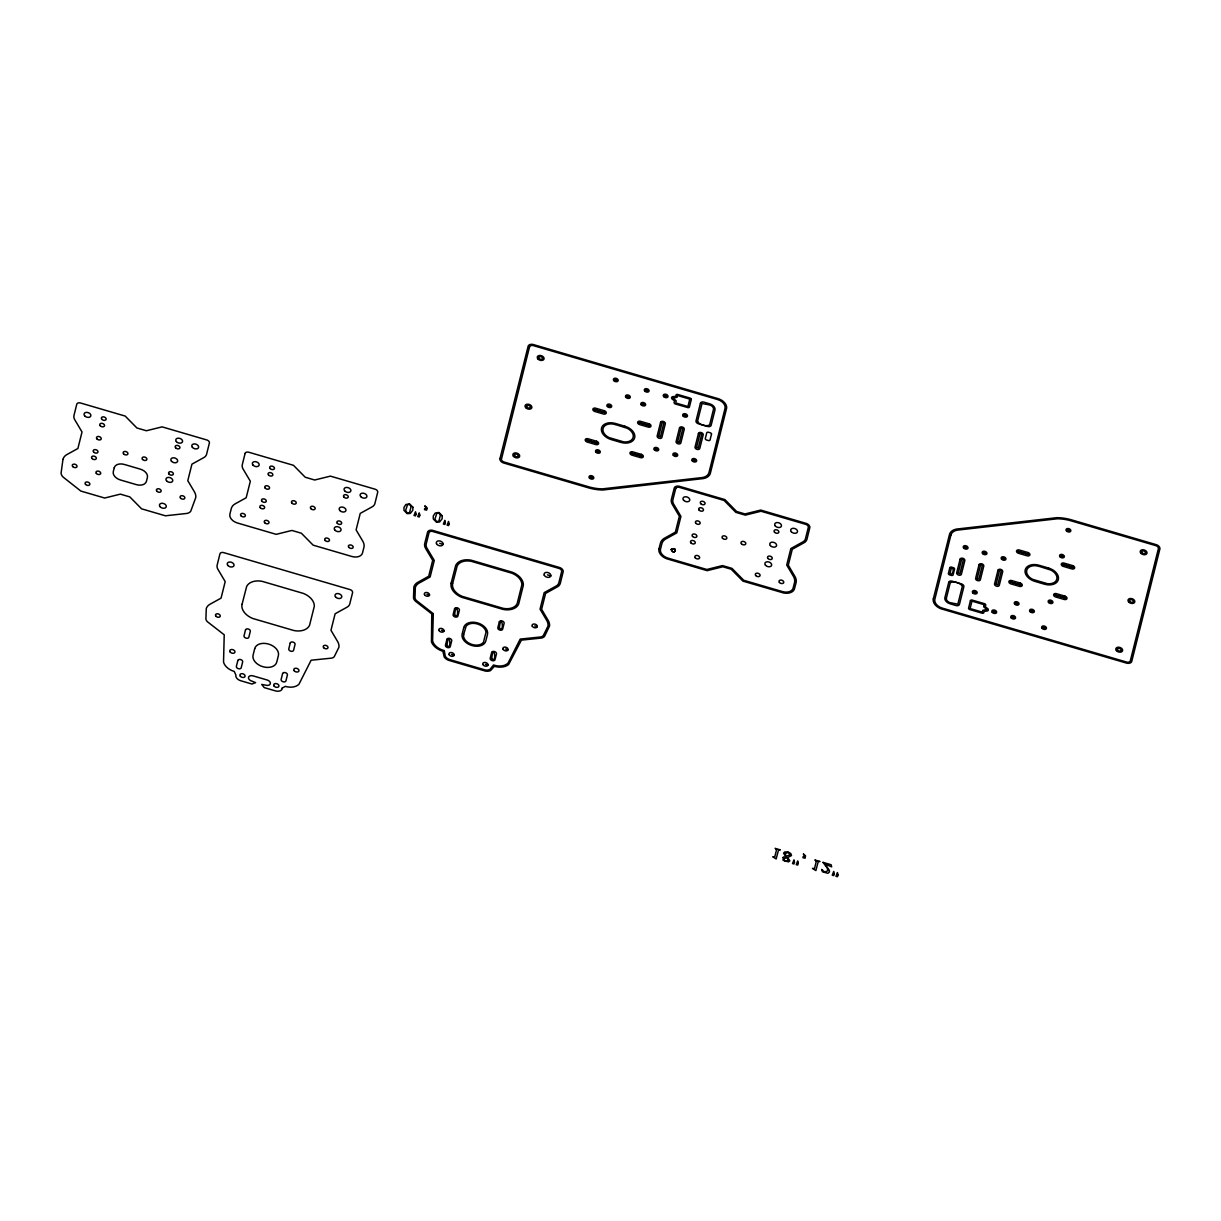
<?xml version="1.0" encoding="UTF-8"?>
<svg xmlns="http://www.w3.org/2000/svg" width="1221" height="1221" viewBox="0 0 1221 1221"><rect width="100%" height="100%" fill="white"/><g stroke="black" fill="none" stroke-linecap="round" stroke-linejoin="round"><path stroke-width="1.5" d="M689.773 399.114L687.911 406.532L675.808 403.006L676.175 400.824L673.107 398.046L677.06 397.313L677.518 395.528L689.758 399.099M951.327 568.192L949.907 573.855C952.533 576.129 955.036 567.582 951.342 568.177M439.697 543.36L443.086 544.352M547.466 574.893L550.839 575.885M426.938 594.383L429.502 595.131M534.691 625.915L537.255 626.663M441.437 630.265L444.017 631.013M505.479 648.992L508.043 649.755M451.572 654.425L454.151 655.189M485.409 664.331L487.973 665.079M282.112 688.186L282.295 688.629A6.074 4.106 18.2 0 1 275.458 690.903L264.255 687.621L261.706 684.432L265.873 685.179A3.953 2.656 18.2 0 0 270.314 683.714A3.953 2.656 18.2 0 0 267.17 680.005L252.961 675.854A3.953 2.656 18.2 0 0 248.535 677.334A3.953 2.656 18.2 0 0 251.663 681.028L255.616 682.646L251.938 684.019L240.72 680.738A6.074 4.106 18.2 0 1 235.882 675.045L234.264 671.443A13.523 9.127 18.2 0 1 223.535 662.057L224.221 634.798L207.585 621.871A5.815 3.922 18.2 0 1 205.906 618.62L206.288 608.516A14.896 10.043 18.2 0 1 210.104 604.181L221.062 598.137L225.198 581.608L218.254 569.902A10.668 7.189 18.2 0 1 217.094 565.369L219.948 553.861A3.327 2.244 18.2 0 1 223.687 552.625L349.939 589.56A3.327 2.244 18.2 0 1 352.579 592.673L349.694 604.166A10.668 7.189 18.2 0 1 346.566 607.447L335.119 613.781L330.967 630.295L337.606 641.498A14.896 10.043 18.2 0 1 338.889 647.328L334.478 656.242A5.815 3.922 18.2 0 1 331.517 658.134L311.126 660.225L299.008 684.157A13.523 9.127 18.2 0 1 285.378 686.4L282.143 688.095M412.851 507.173L412.835 510.164L410.332 513.4L407.219 513.675L403.983 510.393L403.968 507.402L405.876 504.502L409.554 503.876L412.851 507.173M442.155 515.75L442.155 518.742L439.652 521.978L436.523 522.252L433.287 518.971L433.272 515.979L435.195 513.079L438.873 512.454L442.155 515.75M431.761 613.888L431.456 641.956A15.095 10.18 18.2 0 0 441.62 650.839L442.902 651.266L444.2 656.959A7.647 5.159 18.2 0 0 448.595 660.302L485.241 671.031A7.647 5.159 18.2 0 0 490.598 670.527L494.368 666.33L495.68 666.666A15.095 10.18 18.2 0 0 508.608 664.529L521.413 640.125L541.208 638.079A7.433 5.006 18.2 0 0 544.612 636.294L549.542 626.007A16.484 11.111 18.2 0 0 548.672 621.291L541.62 609.279L545.604 593.391L557.997 586.507A12.286 8.288 18.2 0 0 560.256 583.516L563.217 571.535A4.884 3.297 18.2 0 0 559.874 567.597L432.387 530.296A4.884 3.297 18.2 0 0 427.671 531.868L424.649 543.818A12.271 8.272 18.2 0 0 425.686 548.565L432.692 560.347L428.708 576.236L417.017 582.768A16.514 11.126 18.2 0 0 413.858 586.904L413.507 597.924A7.433 5.006 18.2 0 0 415.613 601.327L431.761 613.888M433.287 613.659L432.6 640.918A13.523 9.127 18.2 0 0 443.33 650.305L444.276 650.579L445.238 656.12A6.074 4.106 18.2 0 0 449.801 659.599L484.539 669.764A6.074 4.106 18.2 0 0 490.079 669.245L493.513 664.987L494.444 665.262A13.523 9.127 18.2 0 0 508.089 663.003L520.192 639.087L540.582 636.98A5.815 3.922 18.2 0 0 543.543 635.088L547.954 626.19A14.896 10.043 18.2 0 0 546.687 620.36L540.048 609.157L544.184 592.628L555.647 586.309A10.668 7.189 18.2 0 0 558.775 583.028L561.645 571.535A3.327 2.244 18.2 0 0 559.004 568.421L432.753 531.486A3.327 2.244 18.2 0 0 429.029 532.722L426.16 544.215A10.668 7.189 18.2 0 0 427.335 548.763L434.279 560.47L430.128 576.999L419.169 583.043A14.896 10.043 18.2 0 0 415.354 587.377L414.987 597.466A5.815 3.922 18.2 0 0 416.666 600.717L433.287 613.659M415.995 514.117L415.522 515.903L414.041 515.476L415.522 511.782L415.995 514.117M445.314 522.695L444.826 524.481L443.36 524.053L444.841 520.36L445.314 522.695M794.474 862.194L793.986 863.98L792.521 863.568L794.001 859.859L794.474 862.194M834.187 873.824L833.714 875.61L832.234 875.182L833.714 871.489L834.187 873.824M446.978 645.558C452.289 651.236 448.977 627.899 446.978 645.558M454.624 615.002C460.363 620.589 456.318 597.435 454.624 615.002M463.675 634.386L463.568 636.385A10.76 7.25 18.2 0 0 472.222 644.535A10.76 7.25 18.2 0 0 483.501 642.215L486.034 632.112A10.76 7.25 18.2 0 0 477.38 623.962A10.76 7.25 18.2 0 0 466.101 626.266L463.675 634.386M491.727 658.653C497.466 664.239 493.421 641.086 491.727 658.653M499.374 628.098C505.112 633.668 501.068 610.531 499.374 628.098M586.767 440.14L597.069 443.162L586.767 440.14M590.567 477.136L592.277 477.64L590.567 477.136M594.413 409.584L604.716 412.606L594.413 409.584M597.038 451.266L598.748 451.77L597.038 451.266M608.485 405.586L610.179 406.074L608.485 405.586M614.957 379.716L616.666 380.204L614.957 379.716M627.045 396.428L628.739 396.932L627.045 396.428M631.501 453.235L641.803 456.257L631.501 453.235M639.148 422.68L649.45 425.702L639.148 422.68M642.383 403.968L644.078 404.472L642.444 403.83M645.848 390.14L647.542 390.628L645.848 390.14M655.479 448.916L657.188 449.404L655.479 448.916M658.684 436.34L660.424 436.843L663.781 423.397L663.079 422.497L662.057 422.893L658.684 436.34M664.789 395.68L666.483 396.184L664.789 395.68M674.465 454.471L676.175 454.96L674.465 454.471M671.199 549.572C674.862 556.776 677.899 545.421 671.199 549.572M677.624 441.88L679.364 442.384L682.722 428.937L682.02 428.037L680.997 428.434L677.624 441.88M684.248 415.171L685.958 415.674L684.248 415.171M693.406 460.012L695.115 460.515L693.406 460.012M696.565 447.435L698.305 447.939L701.663 434.493L700.961 433.577L699.938 433.974L696.565 447.435M958.21 573.168L959.935 573.672L963.293 560.225L962.591 559.325L961.568 559.722L958.21 573.168M964.758 547.145L966.467 547.649L964.758 547.145M973.915 591.987L975.61 592.49L973.915 591.987M977.151 578.708L978.876 579.227L982.233 565.766L981.531 564.865L980.509 565.262L977.151 578.708M983.699 552.686L985.408 553.189L983.699 552.686M984.202 604.716L983.699 606.837L986.766 609.462L982.813 610.332L982.356 612.133L970.115 608.562L971.962 601.129L984.202 604.716M993.39 611.477L995.084 611.98L993.39 611.477M996.092 584.264L997.816 584.767L1001.174 571.321L1000.472 570.405L999.45 570.802L996.092 584.264M1002.685 558.241L1004.395 558.745L1002.685 558.241M1010.423 581.959L1020.725 584.981L1010.423 581.959M1012.331 617.017L1014.025 617.521L1012.331 617.017M1018.07 551.404L1028.372 554.41L1018.07 551.404M1015.796 603.189L1017.49 603.693L1015.796 603.189M1031.135 610.729L1032.829 611.217L1031.135 610.729M1043.207 627.441L1044.917 627.945L1043.207 627.441M1049.678 601.571L1051.388 602.075L1049.678 601.571M1055.158 595.054L1065.46 598.061L1055.158 595.054M1061.125 555.891L1062.819 556.379L1061.125 555.891M1062.804 564.499L1073.106 567.506L1062.804 564.499M1067.597 530.021L1069.306 530.509L1067.597 530.021M419.795 515.216L419.246 517.002L417.765 516.575L419.246 512.866L419.795 515.216M449.114 523.794L448.565 525.579L447.084 525.152L448.55 521.443L449.114 523.794M798.275 863.293L797.725 865.078L796.245 864.651L797.71 860.942L798.275 863.293M837.988 874.923L837.438 876.709L835.958 876.281L837.438 872.572L837.988 874.923M411.141 506.379L409.615 512.423L407.326 513.217L405.647 510.332L407.493 504.853L409.478 504.319L411.141 506.379M440.46 514.957L438.919 521.001L436.63 521.794L434.966 518.91L436.813 513.431L438.797 512.896L440.46 514.957M776.617 849.48L774.77 856.898L772.756 856.776L776.159 858.973L778.494 850.06L780.311 849.877L775.121 848.351L776.617 849.48M816.345 861.11L814.499 868.528L812.469 868.39L815.887 870.588L818.223 861.69L820.024 861.492L814.85 859.981L816.345 861.11M62.958 459.386L61.065 473.26A8.959 6.044 18.2 0 0 63.141 477.106L80.83 491.056L104.67 498.031L120.345 494.139L129.823 496.901L141.575 508.821L165.4 515.796L187.164 513.4A8.959 6.044 18.2 0 0 190.751 511.202L195.711 497.695A14.896 10.043 18.2 0 0 194.429 491.865L187.79 480.677L191.941 464.148L203.388 457.829A10.668 7.189 18.2 0 0 206.517 454.548L209.386 443.04A3.327 2.244 18.2 0 0 206.746 439.942L162.088 426.877L146.383 430.754L136.905 427.976L125.183 416.071L80.494 402.991A3.327 2.244 18.2 0 0 76.77 404.243L73.993 415.354A10.668 7.189 18.2 0 0 75.076 420.283L82.021 431.99L77.885 448.504L66.926 454.563A14.896 10.043 18.2 0 0 62.958 459.386M242.063 604.303L241.865 605.57A16.056 10.836 18.2 0 0 252.869 618.513L294.002 630.555A16.056 10.836 18.2 0 0 309.524 625.381L314.301 606.333A16.056 10.836 18.2 0 0 303.296 593.391L262.164 581.349A16.056 10.836 18.2 0 0 246.627 586.538L242.063 604.303M451.129 583.165L450.946 584.432A16.056 10.836 18.2 0 0 461.935 597.374L503.067 609.416A16.056 10.836 18.2 0 0 518.604 604.227L523.366 585.195A16.056 10.836 18.2 0 0 512.377 572.252L471.23 560.21A16.056 10.836 18.2 0 0 455.708 565.399L451.129 583.165M452.64 583.562L452.472 584.737A14.499 9.768 18.2 0 0 462.393 596.413L503.128 608.333A14.499 9.768 18.2 0 0 517.139 603.662L521.84 584.89A14.499 9.768 18.2 0 0 511.92 573.214L471.184 561.294A14.499 9.768 18.2 0 0 457.173 565.964L452.64 583.562M499.984 458.531L499.923 458.928A4.884 3.297 18.2 0 0 503.266 462.881L588.522 487.851A37.271 25.137 18.2 0 0 602.945 489.987L703.449 478.571A13.431 9.066 18.2 0 0 710.24 473.748L726.678 407.89A11.111 7.494 18.2 0 0 719.062 398.931L532.921 344.429A4.884 3.297 18.2 0 0 528.189 346.001L499.984 458.531M658.989 548.84L658.852 549.786A11.05 7.463 18.2 0 0 666.422 558.684L707.112 570.665L722.801 566.773L731.165 569.215L742.933 581.135L783.623 592.979A11.05 7.463 18.2 0 0 794.306 589.422L796.138 582.478A16.514 11.126 18.2 0 0 795.344 577.182L788.293 565.17L792.276 549.297L804.67 542.399A12.286 8.288 18.2 0 0 806.928 539.407L809.874 527.441A4.884 3.297 18.2 0 0 806.532 523.504L760.714 510.073L745.008 513.949L736.629 511.492L724.892 499.587L679.044 486.202A4.884 3.297 18.2 0 0 674.328 487.774L671.397 499.297A12.225 8.242 18.2 0 0 672.359 504.456L679.364 516.254L675.381 532.127L663.69 538.659A16.453 11.096 18.2 0 0 660.378 543.314L658.989 548.84M697.527 421.306C698.717 424.633 706.974 427.121 709.645 424.847L713.537 409.111A4.991 3.373 18.2 0 0 710.118 405.082L702.044 403.479L697.527 421.306M933.332 598.824L933.195 599.77A11.111 7.494 18.2 0 0 940.796 608.73L1126.952 663.232A4.884 3.297 18.2 0 0 1131.684 661.66L1159.95 548.717A4.884 3.297 18.2 0 0 1156.608 544.78L1071.351 519.81A37.271 25.137 18.2 0 0 1056.913 517.673L956.425 529.09A13.431 9.066 18.2 0 0 949.633 533.913L933.332 598.824M946.412 598.076L946.336 598.549A4.991 3.373 18.2 0 0 949.755 602.579L957.829 604.181L962.346 586.355C961.141 583.104 952.899 580.509 950.228 582.814L946.412 598.076M245.07 453.495L242.307 464.606A10.668 7.189 18.2 0 0 243.391 469.536L250.336 481.242L246.184 497.756L235.226 503.815A14.896 10.043 18.2 0 0 231.273 508.638L229.899 514.117A9.493 6.395 18.2 0 0 237.439 523L276.205 534.34L291.895 530.448L301.373 533.226L313.125 545.146L351.862 556.486A9.493 6.395 18.2 0 0 362.515 552.93L364.011 546.947A14.896 10.043 18.2 0 0 362.744 541.117L356.105 529.929L360.241 513.4L371.703 507.081A10.668 7.189 18.2 0 0 374.832 503.8L377.701 492.292A3.327 2.244 18.2 0 0 375.061 489.194L330.403 476.129L314.682 480.006L305.219 477.228L293.483 465.323L248.809 452.243A3.327 2.244 18.2 0 0 245.07 453.495M691.3 399.435L689.438 406.944A1.648 1.114 18.2 0 1 688.003 407.646L675.457 404.014A1.648 1.114 18.2 0 1 674.145 402.472L674.541 400.87L672.008 398.946A2.473 1.664 18.2 0 1 672.573 396.657L675.686 396.382L676.037 394.978A1.648 1.114 18.2 0 1 677.624 394.444L690.17 398.107A1.648 1.114 18.2 0 1 691.3 399.435M675.686 488.614L672.908 499.725A10.668 7.189 18.2 0 0 673.992 504.67L680.936 516.376L676.8 532.89L665.842 538.934A14.896 10.043 18.2 0 0 661.874 543.772L660.5 549.252A9.493 6.395 18.2 0 0 668.055 558.134L706.822 569.474L722.511 565.582L731.974 568.36L743.726 580.28L782.478 591.605A9.493 6.395 18.2 0 0 793.131 588.064L794.627 582.081A14.896 10.043 18.2 0 0 793.345 576.251L786.706 565.048L790.857 548.534L802.304 542.216A10.668 7.189 18.2 0 0 805.433 538.919L808.302 527.426A3.327 2.244 18.2 0 0 805.662 524.328L761.004 511.248L745.298 515.14L735.82 512.362L724.099 500.457L679.41 487.377A3.327 2.244 18.2 0 0 675.686 488.614M970.42 600.717L968.558 608.211A1.648 1.114 18.2 0 0 969.688 609.538L982.233 613.217A1.648 1.114 18.2 0 0 983.836 612.683L984.187 611.278L987.301 611.004A2.473 1.664 18.2 0 0 987.865 608.714L985.316 606.791L985.729 605.189A1.648 1.114 18.2 0 0 984.416 603.647L971.855 600.015A1.648 1.114 18.2 0 0 970.42 600.717M114.24 467.78L113.294 471.596A8.929 6.029 18.2 0 0 120.391 479.96L136.401 484.645A8.929 6.029 18.2 0 0 146.428 481.303L147.39 477.487A8.929 6.029 18.2 0 0 140.278 469.123L124.283 464.438A8.929 6.029 18.2 0 0 114.24 467.78M237.851 660.515L236.386 666.33A2.503 1.694 18.2 0 0 238.385 668.681A2.503 1.694 18.2 0 0 241.209 667.734L242.658 661.919A2.503 1.694 18.2 0 0 240.659 659.569A2.503 1.694 18.2 0 0 237.851 660.515M245.497 629.944L244.032 635.775A2.503 1.694 18.2 0 0 246.031 638.125A2.503 1.694 18.2 0 0 248.855 637.179L250.305 631.364A2.503 1.694 18.2 0 0 248.306 629.013A2.503 1.694 18.2 0 0 245.497 629.944M254.701 648.687L253.083 655.158A12.347 8.318 18.2 0 0 262.897 666.712A12.347 8.318 18.2 0 0 276.755 662.087L278.373 655.616A12.347 8.318 18.2 0 0 268.559 644.062A12.347 8.318 18.2 0 0 254.701 648.687M282.585 673.595L281.135 679.425A2.503 1.694 18.2 0 0 283.119 681.761A2.503 1.694 18.2 0 0 285.943 680.83L287.393 675.015A2.503 1.694 18.2 0 0 285.409 672.664A2.503 1.694 18.2 0 0 282.585 673.595M290.232 643.04L288.782 648.87A2.503 1.694 18.2 0 0 290.766 651.205A2.503 1.694 18.2 0 0 293.589 650.274L295.039 644.444A2.503 1.694 18.2 0 0 293.055 642.109A2.503 1.694 18.2 0 0 290.232 643.04M424.984 506.028L426.663 508.76L424.694 508.485L424.496 509.645L426.663 510.119L427.045 507.661L424.984 506.028M446.917 639.361L445.467 645.192A2.503 1.694 18.2 0 0 447.451 647.542A2.503 1.694 18.2 0 0 450.274 646.596L451.724 640.781A2.503 1.694 18.2 0 0 449.74 638.43A2.503 1.694 18.2 0 0 446.917 639.361M454.563 608.806L453.113 614.636A2.503 1.694 18.2 0 0 455.112 616.971A2.503 1.694 18.2 0 0 457.921 616.04L459.386 610.225A2.503 1.694 18.2 0 0 457.387 607.875A2.503 1.694 18.2 0 0 454.563 608.806M529.548 346.84L501.495 458.943A3.327 2.244 18.2 0 0 504.136 462.057L588.751 486.813A35.592 23.993 18.2 0 0 602.518 488.858L701.877 477.609A11.874 7.998 18.2 0 0 708.974 472.573L725.03 408.425A9.539 6.441 18.2 0 0 717.429 399.496L533.272 345.604A3.327 2.244 18.2 0 0 529.548 346.84M463.766 627.548L462.149 634.02A12.347 8.318 18.2 0 0 471.962 645.558A12.347 8.318 18.2 0 0 485.836 640.949L487.454 634.477A12.347 8.318 18.2 0 0 477.64 622.924A12.347 8.318 18.2 0 0 463.766 627.548M491.666 652.457L490.201 658.287A2.503 1.694 18.2 0 0 492.2 660.622A2.503 1.694 18.2 0 0 495.009 659.691L496.474 653.861A2.503 1.694 18.2 0 0 494.474 651.526A2.503 1.694 18.2 0 0 491.666 652.457M499.313 621.901L497.847 627.716A2.503 1.694 18.2 0 0 499.847 630.067A2.503 1.694 18.2 0 0 502.655 629.136L504.12 623.305A2.503 1.694 18.2 0 0 502.121 620.97A2.503 1.694 18.2 0 0 499.313 621.901M660.576 422.39L657.173 435.973A2.473 1.664 18.2 0 0 659.126 438.278A2.473 1.664 18.2 0 0 661.904 437.362L665.308 423.779A2.473 1.664 18.2 0 0 663.339 421.459A2.473 1.664 18.2 0 0 660.576 422.39M679.517 427.93L676.113 441.514A2.473 1.664 18.2 0 0 678.067 443.818A2.473 1.664 18.2 0 0 680.845 442.902L684.248 429.319A2.473 1.664 18.2 0 0 682.28 426.999A2.473 1.664 18.2 0 0 679.517 427.93M700.411 403.281L696.016 420.894A3.098 2.091 18.2 0 0 698.473 423.794L707.661 426.48A3.098 2.091 18.2 0 0 711.141 425.32L714.972 409.981A6.563 4.426 18.2 0 0 709.752 403.846L703.891 402.121A3.098 2.091 18.2 0 0 700.411 403.281M698.443 433.47L695.054 447.054A2.473 1.664 18.2 0 0 697.008 449.359A2.473 1.664 18.2 0 0 699.786 448.443L703.189 434.859A2.473 1.664 18.2 0 0 701.22 432.555A2.473 1.664 18.2 0 0 698.443 433.47M671.291 549.374C673.931 556.654 678.617 545.97 671.291 549.374M711.507 434.127L710.027 440.018A1.648 1.114 18.2 0 1 708.439 440.552L706.638 440.033A1.648 1.114 18.2 0 1 705.326 438.492L706.776 432.753A1.648 1.114 18.2 0 1 708.363 432.219L710.378 432.814A1.648 1.114 18.2 0 1 711.507 434.127M803.464 854.105L805.143 856.837L803.159 856.562L802.96 857.737L805.127 858.195L805.524 855.753L803.464 854.105M823.015 862.362L827.09 867.749L827.899 870.771L824.663 872.023L821.672 869.428L822.481 871.779L827.93 873.32L829.486 871.916L829.349 870.344L824.923 864.056L831.654 866.849L831.15 864.743L823.015 862.362M950.9 535.088L934.843 599.236A9.539 6.441 18.2 0 0 942.429 608.165L1126.586 662.057A3.327 2.244 18.2 0 0 1130.325 660.805L1158.378 548.717A3.327 2.244 18.2 0 0 1155.738 545.604L1071.122 520.848A35.592 23.993 18.2 0 0 1057.355 518.788L957.997 530.051A11.874 7.998 18.2 0 0 950.9 535.088M949.846 567.643L948.366 573.519A1.648 1.114 18.2 0 0 949.495 574.847L951.51 575.442A1.648 1.114 18.2 0 0 953.097 574.908L954.547 569.169A1.648 1.114 18.2 0 0 953.235 567.628L951.434 567.109A1.648 1.114 18.2 0 0 949.846 567.643M948.732 582.341L944.886 597.68A6.563 4.426 18.2 0 0 950.121 603.815L955.967 605.524A3.098 2.091 18.2 0 0 959.447 604.364L963.857 586.767A3.098 2.091 18.2 0 0 961.4 583.867L952.212 581.181A3.098 2.091 18.2 0 0 948.732 582.341M960.088 559.218L956.684 572.802A2.473 1.664 18.2 0 0 958.653 575.106A2.473 1.664 18.2 0 0 961.415 574.191L964.819 560.607A2.473 1.664 18.2 0 0 962.85 558.287A2.473 1.664 18.2 0 0 960.088 559.218M979.028 564.758L975.625 578.342A2.473 1.664 18.2 0 0 977.594 580.647A2.473 1.664 18.2 0 0 980.356 579.731L983.76 566.147A2.473 1.664 18.2 0 0 981.791 563.827A2.473 1.664 18.2 0 0 979.028 564.758M997.969 570.299L994.566 583.882A2.473 1.664 18.2 0 0 996.534 586.187A2.473 1.664 18.2 0 0 999.297 585.271L1002.7 571.687A2.473 1.664 18.2 0 0 1000.732 569.383A2.473 1.664 18.2 0 0 997.969 570.299M784.218 858.653L784.187 860.439L785.775 861.354L788.4 860.454L787.072 857.737L784.218 858.653M783.18 857.371L783.058 860.271L788.491 861.904L789.85 860.805L787.606 857.6L791.498 855.539L790.811 853.525L788.079 851.968L784.813 851.907L783.577 853.128L785.652 856.532L783.18 857.371M790.216 854.547L786.202 856.394L785.118 853.616L788.156 852.395L790.216 854.547M615.231 424.511L612.393 423.946A10.76 7.25 18.2 0 0 603.037 428.525A10.76 7.25 18.2 0 0 608.989 437.576L623.794 441.91A10.76 7.25 18.2 0 0 633.15 437.332A10.76 7.25 18.2 0 0 627.212 428.281L615.231 424.511M1038.903 566.315L1036.064 565.75A10.76 7.25 18.2 0 0 1026.724 570.329A10.76 7.25 18.2 0 0 1032.661 579.365L1047.481 583.699A10.76 7.25 18.2 0 0 1056.837 579.136A10.76 7.25 18.2 0 0 1050.884 570.085L1038.903 566.315M604.227 410.699L595.711 408.211A2.503 1.694 18.2 0 0 592.887 409.142A2.503 1.694 18.2 0 0 594.886 411.492L603.403 413.995A2.503 1.694 18.2 0 0 606.226 413.049A2.503 1.694 18.2 0 0 604.227 410.699M648.977 423.794L640.445 421.306A2.503 1.694 18.2 0 0 637.637 422.237A2.503 1.694 18.2 0 0 639.621 424.587L648.153 427.075A2.503 1.694 18.2 0 0 650.961 426.144A2.503 1.694 18.2 0 0 648.977 423.794M624.862 426.221L615.384 423.458A12.347 8.318 18.2 0 0 601.526 428.083A12.347 8.318 18.2 0 0 611.339 439.621L620.802 442.399A12.347 8.318 18.2 0 0 634.676 437.774A12.347 8.318 18.2 0 0 624.862 426.221M1027.884 552.518L1019.367 550.015A2.503 1.694 18.2 0 0 1016.544 550.961A2.503 1.694 18.2 0 0 1018.543 553.311L1027.075 555.799A2.503 1.694 18.2 0 0 1029.883 554.868A2.503 1.694 18.2 0 0 1027.884 552.518M1072.633 565.613L1064.102 563.11A2.503 1.694 18.2 0 0 1061.293 564.056A2.503 1.694 18.2 0 0 1063.293 566.391L1071.809 568.894A2.503 1.694 18.2 0 0 1074.633 567.948A2.503 1.694 18.2 0 0 1072.633 565.613M1048.534 568.024L1039.056 565.262A12.347 8.318 18.2 0 0 1025.197 569.886A12.347 8.318 18.2 0 0 1035.011 581.425L1044.489 584.203A12.347 8.318 18.2 0 0 1058.348 579.578A12.347 8.318 18.2 0 0 1048.534 568.024M596.581 441.254L588.064 438.766A2.503 1.694 18.2 0 0 585.241 439.697A2.503 1.694 18.2 0 0 587.24 442.048L595.756 444.551A2.503 1.694 18.2 0 0 598.58 443.605A2.503 1.694 18.2 0 0 596.581 441.254M641.33 454.349L632.799 451.862A2.503 1.694 18.2 0 0 629.99 452.793A2.503 1.694 18.2 0 0 631.974 455.143L640.506 457.631A2.503 1.694 18.2 0 0 643.314 456.7A2.503 1.694 18.2 0 0 641.33 454.349M1020.237 583.073L1011.721 580.57A2.503 1.694 18.2 0 0 1008.897 581.517A2.503 1.694 18.2 0 0 1010.896 583.867L1019.413 586.355A2.503 1.694 18.2 0 0 1022.236 585.424A2.503 1.694 18.2 0 0 1020.237 583.073M1064.987 596.169L1056.455 593.665A2.503 1.694 18.2 0 0 1053.647 594.612A2.503 1.694 18.2 0 0 1055.631 596.962L1064.163 599.45A2.503 1.694 18.2 0 0 1066.971 598.504A2.503 1.694 18.2 0 0 1064.987 596.169M160.073 506.7A3.526 2.381 18.2 0 0 165.995 507.31A3.526 2.381 18.2 0 0 162.561 503.281A3.526 2.381 18.2 0 0 160.073 506.7M169.017 474.084A2.473 1.664 18.2 0 0 173.153 474.511A2.473 1.664 18.2 0 0 170.757 471.688A2.473 1.664 18.2 0 0 169.017 474.084M100.198 425.732A2.473 1.664 18.2 0 0 104.35 426.16A2.473 1.664 18.2 0 0 101.938 423.336A2.473 1.664 18.2 0 0 100.198 425.732M84.646 415.812A3.526 2.381 18.2 0 0 90.568 416.437A3.526 2.381 18.2 0 0 87.134 412.393A3.526 2.381 18.2 0 0 84.646 415.812M192.399 447.344A3.526 2.381 18.2 0 0 198.321 447.97A3.526 2.381 18.2 0 0 194.887 443.925A3.526 2.381 18.2 0 0 192.399 447.344M101.801 419.261A2.473 1.664 18.2 0 0 105.952 419.688A2.473 1.664 18.2 0 0 103.541 416.865A2.473 1.664 18.2 0 0 101.801 419.261M176.373 441.605A3.526 2.381 18.2 0 0 182.28 442.231A3.526 2.381 18.2 0 0 178.846 438.186A3.526 2.381 18.2 0 0 176.373 441.605M175.595 447.786A2.473 1.664 18.2 0 0 179.731 448.229A2.473 1.664 18.2 0 0 177.335 445.406A2.473 1.664 18.2 0 0 175.595 447.786M72.695 466.544A2.473 1.664 18.2 0 0 76.831 466.971A2.473 1.664 18.2 0 0 74.435 464.148A2.473 1.664 18.2 0 0 72.695 466.544M156.822 491.163A2.473 1.664 18.2 0 0 160.974 491.59A2.473 1.664 18.2 0 0 158.562 488.766A2.473 1.664 18.2 0 0 156.822 491.163M96.902 438.873A2.473 1.664 18.2 0 0 101.038 439.301A2.473 1.664 18.2 0 0 98.642 436.477A2.473 1.664 18.2 0 0 96.902 438.873M93.62 452.014A2.473 1.664 18.2 0 0 97.772 452.457A2.473 1.664 18.2 0 0 95.36 449.618A2.473 1.664 18.2 0 0 93.62 452.014M180.51 498.092A2.473 1.664 18.2 0 0 184.646 498.519A2.473 1.664 18.2 0 0 182.234 495.695A2.473 1.664 18.2 0 0 180.51 498.092M171.459 461.217A3.526 2.381 18.2 0 0 177.381 461.828A3.526 2.381 18.2 0 0 173.947 457.799A3.526 2.381 18.2 0 0 171.459 461.217M123.58 453.846A2.473 1.664 18.2 0 0 127.732 454.273A2.473 1.664 18.2 0 0 125.32 451.449A2.473 1.664 18.2 0 0 123.58 453.846M91.987 458.486A2.473 1.664 18.2 0 0 96.138 458.913A2.473 1.664 18.2 0 0 93.727 456.089A2.473 1.664 18.2 0 0 91.987 458.486M166.56 480.83A3.526 2.381 18.2 0 0 172.466 481.44A3.526 2.381 18.2 0 0 169.032 477.411A3.526 2.381 18.2 0 0 166.56 480.83M142.521 459.386A2.473 1.664 18.2 0 0 146.673 459.829A2.473 1.664 18.2 0 0 144.261 456.99A2.473 1.664 18.2 0 0 142.521 459.386M85.516 484.355A2.473 1.664 18.2 0 0 89.652 484.783A2.473 1.664 18.2 0 0 87.256 481.959A2.473 1.664 18.2 0 0 85.516 484.355M96.367 473.458A2.473 1.664 18.2 0 0 100.504 473.901A2.473 1.664 18.2 0 0 98.107 471.077A2.473 1.664 18.2 0 0 96.367 473.458M335.592 596.977A3.526 2.381 18.2 0 0 341.498 597.588A3.526 2.381 18.2 0 0 338.064 593.559A3.526 2.381 18.2 0 0 335.592 596.977M230.235 652.106A2.686 1.801 18.2 0 0 234.737 652.579A2.686 1.801 18.2 0 0 232.127 649.511A2.686 1.801 18.2 0 0 230.235 652.106M323.657 647.71A2.473 1.664 18.2 0 0 327.793 648.137A2.473 1.664 18.2 0 0 325.381 645.314A2.473 1.664 18.2 0 0 323.657 647.71M227.839 565.445A3.526 2.381 18.2 0 0 233.745 566.056A3.526 2.381 18.2 0 0 230.311 562.026A3.526 2.381 18.2 0 0 227.839 565.445M215.919 616.178A2.473 1.664 18.2 0 0 220.055 616.605A2.473 1.664 18.2 0 0 217.643 613.781A2.473 1.664 18.2 0 0 215.919 616.178M294.276 670.848A2.686 1.801 18.2 0 0 298.763 671.321A2.686 1.801 18.2 0 0 296.154 668.253A2.686 1.801 18.2 0 0 294.276 670.848M240.369 676.281A2.686 1.801 18.2 0 0 244.872 676.755A2.686 1.801 18.2 0 0 242.262 673.687A2.686 1.801 18.2 0 0 240.369 676.281M274.206 686.187A2.686 1.801 18.2 0 0 278.709 686.645A2.686 1.801 18.2 0 0 276.099 683.577A2.686 1.801 18.2 0 0 274.206 686.187M1042.108 628.357A2.473 1.664 18.2 0 0 1046.244 628.784A2.473 1.664 18.2 0 0 1043.833 625.961A2.473 1.664 18.2 0 0 1042.108 628.357M1128.616 601.907A3.526 2.381 18.2 0 0 1134.523 602.533A3.526 2.381 18.2 0 0 1131.089 598.488A3.526 2.381 18.2 0 0 1128.616 601.907M1048.58 602.487A2.473 1.664 18.2 0 0 1052.716 602.915A2.473 1.664 18.2 0 0 1050.319 600.091A2.473 1.664 18.2 0 0 1048.58 602.487M1060.011 556.791A2.473 1.664 18.2 0 0 1064.147 557.219A2.473 1.664 18.2 0 0 1061.751 554.395A2.473 1.664 18.2 0 0 1060.011 556.791M1140.811 553.189A3.526 2.381 18.2 0 0 1146.717 553.815A3.526 2.381 18.2 0 0 1143.283 549.771A3.526 2.381 18.2 0 0 1140.811 553.189M1066.482 530.921A2.473 1.664 18.2 0 0 1070.634 531.349A2.473 1.664 18.2 0 0 1068.222 528.525A2.473 1.664 18.2 0 0 1066.482 530.921M1116.421 650.625A3.526 2.381 18.2 0 0 1122.328 651.251A3.526 2.381 18.2 0 0 1118.894 647.206A3.526 2.381 18.2 0 0 1116.421 650.625M1014.682 604.09A2.473 1.664 18.2 0 0 1018.818 604.517A2.473 1.664 18.2 0 0 1016.421 601.694A2.473 1.664 18.2 0 0 1014.682 604.09M1001.586 559.142A2.473 1.664 18.2 0 0 1005.722 559.584A2.473 1.664 18.2 0 0 1003.311 556.761A2.473 1.664 18.2 0 0 1001.586 559.142M972.801 592.887A2.473 1.664 18.2 0 0 976.953 593.33A2.473 1.664 18.2 0 0 974.541 590.491A2.473 1.664 18.2 0 0 972.801 592.887M1011.217 617.918A2.473 1.664 18.2 0 0 1015.353 618.36A2.473 1.664 18.2 0 0 1012.957 615.537A2.473 1.664 18.2 0 0 1011.217 617.918M992.276 612.377A2.473 1.664 18.2 0 0 996.412 612.82A2.473 1.664 18.2 0 0 994.016 609.981A2.473 1.664 18.2 0 0 992.276 612.377M1030.02 611.629A2.473 1.664 18.2 0 0 1034.156 612.057A2.473 1.664 18.2 0 0 1031.76 609.233A2.473 1.664 18.2 0 0 1030.02 611.629M963.659 548.046A2.473 1.664 18.2 0 0 967.795 548.488A2.473 1.664 18.2 0 0 965.384 545.65A2.473 1.664 18.2 0 0 963.659 548.046M982.6 553.586A2.473 1.664 18.2 0 0 986.736 554.029A2.473 1.664 18.2 0 0 984.324 551.205A2.473 1.664 18.2 0 0 982.6 553.586M1142.062 552.777A1.938 1.313 18.2 0 0 1145.329 553.113A1.938 1.313 18.2 0 0 1143.436 550.885A1.938 1.313 18.2 0 0 1142.062 552.777M1129.868 601.495A1.938 1.313 18.2 0 0 1133.134 601.831A1.938 1.313 18.2 0 0 1131.241 599.603A1.938 1.313 18.2 0 0 1129.868 601.495M1117.673 650.198A1.938 1.313 18.2 0 0 1120.939 650.549A1.938 1.313 18.2 0 0 1119.047 648.32A1.938 1.313 18.2 0 0 1117.673 650.198M525.656 407.616A3.526 2.381 18.2 0 0 531.578 408.241A3.526 2.381 18.2 0 0 528.144 404.197A3.526 2.381 18.2 0 0 525.656 407.616M607.371 406.486A2.473 1.664 18.2 0 0 611.507 406.914A2.473 1.664 18.2 0 0 609.111 404.09A2.473 1.664 18.2 0 0 607.371 406.486M595.94 452.167A2.473 1.664 18.2 0 0 600.076 452.609A2.473 1.664 18.2 0 0 597.68 449.786A2.473 1.664 18.2 0 0 595.94 452.167M513.461 456.333A3.526 2.381 18.2 0 0 519.383 456.944A3.526 2.381 18.2 0 0 515.949 452.915A3.526 2.381 18.2 0 0 513.461 456.333M589.468 478.052A2.473 1.664 18.2 0 0 593.604 478.479A2.473 1.664 18.2 0 0 591.193 475.656A2.473 1.664 18.2 0 0 589.468 478.052M613.842 380.616A2.473 1.664 18.2 0 0 617.994 381.044A2.473 1.664 18.2 0 0 615.582 378.22A2.473 1.664 18.2 0 0 613.842 380.616M537.851 358.898A3.526 2.381 18.2 0 0 543.772 359.523A3.526 2.381 18.2 0 0 540.338 355.479A3.526 2.381 18.2 0 0 537.851 358.898M641.269 404.868A2.473 1.664 18.2 0 0 645.405 405.311A2.473 1.664 18.2 0 0 643.009 402.472A2.473 1.664 18.2 0 0 641.269 404.868M654.364 449.816A2.473 1.664 18.2 0 0 658.516 450.244A2.473 1.664 18.2 0 0 656.104 447.42A2.473 1.664 18.2 0 0 654.364 449.816M683.15 416.071A2.473 1.664 18.2 0 0 687.286 416.514A2.473 1.664 18.2 0 0 684.889 413.675A2.473 1.664 18.2 0 0 683.15 416.071M644.734 391.041A2.473 1.664 18.2 0 0 648.87 391.468A2.473 1.664 18.2 0 0 646.474 388.644A2.473 1.664 18.2 0 0 644.734 391.041M663.675 396.581A2.473 1.664 18.2 0 0 667.811 397.008A2.473 1.664 18.2 0 0 665.414 394.185A2.473 1.664 18.2 0 0 663.675 396.581M625.93 397.344A2.473 1.664 18.2 0 0 630.067 397.771A2.473 1.664 18.2 0 0 627.67 394.948A2.473 1.664 18.2 0 0 625.93 397.344M692.292 460.912A2.473 1.664 18.2 0 0 696.443 461.355A2.473 1.664 18.2 0 0 694.032 458.516A2.473 1.664 18.2 0 0 692.292 460.912M673.351 455.372A2.473 1.664 18.2 0 0 677.502 455.799A2.473 1.664 18.2 0 0 675.091 452.976A2.473 1.664 18.2 0 0 673.351 455.372M526.923 407.204A1.938 1.313 18.2 0 0 530.173 407.539A1.938 1.313 18.2 0 0 528.281 405.311A1.938 1.313 18.2 0 0 526.923 407.204M514.728 455.906A1.938 1.313 18.2 0 0 517.979 456.257A1.938 1.313 18.2 0 0 516.086 454.029A1.938 1.313 18.2 0 0 514.728 455.906M539.102 358.486A1.938 1.313 18.2 0 0 542.368 358.821A1.938 1.313 18.2 0 0 540.476 356.593A1.938 1.313 18.2 0 0 539.102 358.486M337.317 523.336A2.473 1.664 18.2 0 0 341.468 523.763A2.473 1.664 18.2 0 0 339.056 520.94A2.473 1.664 18.2 0 0 337.317 523.336M291.895 503.098A2.473 1.664 18.2 0 0 296.031 503.525A2.473 1.664 18.2 0 0 293.635 500.702A2.473 1.664 18.2 0 0 291.895 503.098M348.809 547.344A2.473 1.664 18.2 0 0 352.961 547.771A2.473 1.664 18.2 0 0 350.549 544.948A2.473 1.664 18.2 0 0 348.809 547.344M260.302 507.738A2.473 1.664 18.2 0 0 264.438 508.165A2.473 1.664 18.2 0 0 262.042 505.341A2.473 1.664 18.2 0 0 260.302 507.738M261.935 501.266A2.473 1.664 18.2 0 0 266.071 501.709A2.473 1.664 18.2 0 0 263.675 498.87A2.473 1.664 18.2 0 0 261.935 501.266M310.836 508.638A2.473 1.664 18.2 0 0 314.972 509.081A2.473 1.664 18.2 0 0 312.576 506.242A2.473 1.664 18.2 0 0 310.836 508.638M343.895 497.039A2.473 1.664 18.2 0 0 348.046 497.481A2.473 1.664 18.2 0 0 345.635 494.658A2.473 1.664 18.2 0 0 343.895 497.039M268.513 474.984A2.473 1.664 18.2 0 0 272.649 475.412A2.473 1.664 18.2 0 0 270.253 472.588A2.473 1.664 18.2 0 0 268.513 474.984M270.116 468.513A2.473 1.664 18.2 0 0 274.252 468.94A2.473 1.664 18.2 0 0 271.856 466.117A2.473 1.664 18.2 0 0 270.116 468.513M344.673 490.857A3.526 2.381 18.2 0 0 350.595 491.483A3.526 2.381 18.2 0 0 347.161 487.438A3.526 2.381 18.2 0 0 344.673 490.857M339.774 510.47A3.526 2.381 18.2 0 0 345.68 511.08A3.526 2.381 18.2 0 0 342.246 507.051A3.526 2.381 18.2 0 0 339.774 510.47M265.201 488.125A2.473 1.664 18.2 0 0 269.353 488.553A2.473 1.664 18.2 0 0 266.941 485.729A2.473 1.664 18.2 0 0 265.201 488.125M334.859 530.082A3.526 2.381 18.2 0 0 340.781 530.692A3.526 2.381 18.2 0 0 337.347 526.663A3.526 2.381 18.2 0 0 334.859 530.082M252.961 465.064A3.526 2.381 18.2 0 0 258.867 465.689A3.526 2.381 18.2 0 0 255.433 461.645A3.526 2.381 18.2 0 0 252.961 465.064M240.995 515.796A2.473 1.664 18.2 0 0 245.146 516.224A2.473 1.664 18.2 0 0 242.735 513.4A2.473 1.664 18.2 0 0 240.995 515.796M360.714 496.596A3.526 2.381 18.2 0 0 366.621 497.222A3.526 2.381 18.2 0 0 363.186 493.177A3.526 2.381 18.2 0 0 360.714 496.596M325.137 540.415A2.473 1.664 18.2 0 0 329.273 540.842A2.473 1.664 18.2 0 0 326.877 538.018A2.473 1.664 18.2 0 0 325.137 540.415M264.667 522.71A2.473 1.664 18.2 0 0 268.818 523.153A2.473 1.664 18.2 0 0 266.407 520.329A2.473 1.664 18.2 0 0 264.667 522.71M695.283 557.844A2.473 1.664 18.2 0 0 699.419 558.287A2.473 1.664 18.2 0 0 697.023 555.448A2.473 1.664 18.2 0 0 695.283 557.844M767.933 558.455A2.473 1.664 18.2 0 0 772.069 558.897A2.473 1.664 18.2 0 0 769.673 556.074A2.473 1.664 18.2 0 0 767.933 558.455M722.496 538.232A2.473 1.664 18.2 0 0 726.648 538.659A2.473 1.664 18.2 0 0 724.236 535.836A2.473 1.664 18.2 0 0 722.496 538.232M690.903 542.872A2.473 1.664 18.2 0 0 695.054 543.299A2.473 1.664 18.2 0 0 692.643 540.476A2.473 1.664 18.2 0 0 690.903 542.872M779.425 582.463A2.473 1.664 18.2 0 0 783.561 582.905A2.473 1.664 18.2 0 0 781.165 580.082A2.473 1.664 18.2 0 0 779.425 582.463M741.437 543.772A2.473 1.664 18.2 0 0 745.588 544.2A2.473 1.664 18.2 0 0 743.177 541.376A2.473 1.664 18.2 0 0 741.437 543.772M774.511 532.173A2.473 1.664 18.2 0 0 778.647 532.615A2.473 1.664 18.2 0 0 776.251 529.777A2.473 1.664 18.2 0 0 774.511 532.173M692.536 536.401A2.473 1.664 18.2 0 0 696.687 536.828A2.473 1.664 18.2 0 0 694.276 534.004A2.473 1.664 18.2 0 0 692.536 536.401M700.717 503.647A2.473 1.664 18.2 0 0 704.868 504.075A2.473 1.664 18.2 0 0 702.457 501.251A2.473 1.664 18.2 0 0 700.717 503.647M699.114 510.119A2.473 1.664 18.2 0 0 703.265 510.546A2.473 1.664 18.2 0 0 700.854 507.722A2.473 1.664 18.2 0 0 699.114 510.119M775.289 525.992A3.526 2.381 18.2 0 0 781.196 526.602A3.526 2.381 18.2 0 0 777.762 522.573A3.526 2.381 18.2 0 0 775.289 525.992M695.817 523.244A2.473 1.664 18.2 0 0 699.954 523.687A2.473 1.664 18.2 0 0 697.557 520.863A2.473 1.664 18.2 0 0 695.817 523.244M770.375 545.589A3.526 2.381 18.2 0 0 776.297 546.214A3.526 2.381 18.2 0 0 772.862 542.185A3.526 2.381 18.2 0 0 770.375 545.589M683.562 500.198A3.526 2.381 18.2 0 0 689.483 500.808A3.526 2.381 18.2 0 0 686.049 496.779A3.526 2.381 18.2 0 0 683.562 500.198M765.475 565.216A3.526 2.381 18.2 0 0 771.382 565.827A3.526 2.381 18.2 0 0 767.948 561.797A3.526 2.381 18.2 0 0 765.475 565.216M791.315 531.73A3.526 2.381 18.2 0 0 797.237 532.341A3.526 2.381 18.2 0 0 793.803 528.311A3.526 2.381 18.2 0 0 791.315 531.73M755.738 575.549A2.473 1.664 18.2 0 0 759.889 575.976A2.473 1.664 18.2 0 0 757.478 573.153A2.473 1.664 18.2 0 0 755.738 575.549M449.13 654.654A2.686 1.801 18.2 0 0 453.586 655.967A2.686 1.801 18.2 0 0 452.014 652.67A2.686 1.801 18.2 0 0 449.13 654.654M438.995 630.479A2.686 1.801 18.2 0 0 443.452 631.791A2.686 1.801 18.2 0 0 441.88 628.51A2.686 1.801 18.2 0 0 438.995 630.479M436.492 543.666A3.526 2.381 18.2 0 0 442.338 545.375A3.526 2.381 18.2 0 0 440.277 541.056A3.526 2.381 18.2 0 0 436.492 543.666M424.496 594.612A2.686 1.801 18.2 0 0 428.937 595.909A2.686 1.801 18.2 0 0 427.381 592.628A2.686 1.801 18.2 0 0 424.496 594.612M532.249 626.144A2.686 1.801 18.2 0 0 536.706 627.441A2.686 1.801 18.2 0 0 535.134 624.16A2.686 1.801 18.2 0 0 532.249 626.144M544.245 575.198A3.526 2.381 18.2 0 0 550.091 576.907A3.526 2.381 18.2 0 0 548.031 572.588A3.526 2.381 18.2 0 0 544.245 575.198M503.021 649.221A2.686 1.801 18.2 0 0 507.478 650.534A2.686 1.801 18.2 0 0 505.906 647.237A2.686 1.801 18.2 0 0 503.021 649.221M482.951 664.56A2.686 1.801 18.2 0 0 487.408 665.857A2.686 1.801 18.2 0 0 485.851 662.576A2.686 1.801 18.2 0 0 482.951 664.56"/></g></svg>
